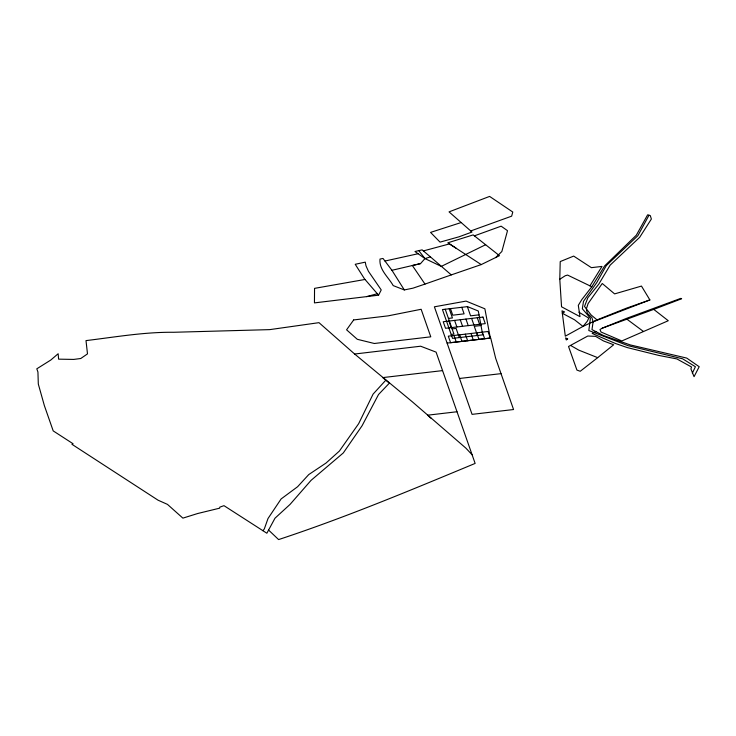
<?xml version="1.0" encoding="UTF-8"?>
<svg xmlns="http://www.w3.org/2000/svg" width="736" height="736" viewBox="0 0 736 736"><rect width="100%" height="100%" fill="white"/><g stroke="black" fill="none" stroke-linecap="round" stroke-linejoin="round"><path stroke-width="1.1" d="M595.958 331.531L592.186 333.426L615.333 343.436L627.293 347.585L658.775 355.414L676.853 358.92L691.546 367.016L690.911 368.911L694.048 376.676L699.2 366.73L686.716 358.082L630.264 344.917L603.538 335.552L591.983 329.618L593.115 321.844L591.9 317.648L587.365 313.361L586.344 309.019L588.101 303.563L602.25 283.498L614.615 293.894L641.47 286.074L649.879 299.938L626.382 308.2L597.025 319.884L591.137 314.99L584.504 306.461L587.843 297.767L598.754 284.197L610.181 265.098L639.648 237.351L651.369 219.043L650.284 215.584L647.616 214.848L636.327 235.189L604.679 265.852L591.827 286.755L581.78 299.626L578.303 305.357L580.005 316.664L561.55 306.792L559.783 279.266L560.216 261.574L573.675 256.091L591.394 267.665L602.011 266.423L589.959 285.853M692.337 373.207L695.41 366.749L682.594 358.8L627.937 345.644L588.818 330.528L590.41 318.21L582.351 308.789L583.492 301.318L596.694 282.698L606.298 265.586L637.882 235.686L648.996 215.225M268.622 530.095L278.613 539.589L279.303 539.35C345.745 517.39 410.504 490.286 475.134 463.422L472.107 454.774L465.87 448.123L412.602 402.04L354.642 354.025L318.982 322.662L269.735 329.627L173.659 332.276C144.136 331.964 115.166 337.097 86.002 340.602L87.492 353.887L80.758 358.506L73.747 359.416L58.604 359.159L58.153 353.74L50.775 360.051L36.8 368.819L37.932 372.002L38.309 384.045L44.362 405.6L53.194 430.891L73.066 443.744L71.944 444.296L158.047 500.186L167.468 504.381L182.878 518.135L197.717 513.507L219.678 508.162L219.751 507.159L223.992 505.669L266.864 533.232L274.988 518.208L290.076 504.381L311.07 480.341L343.307 452.934L362.094 425.73L378.534 394.505L389.362 383.152L382.729 377.605L442.575 370.604M378.571 295.182L381.23 289.92L368.442 271.317L365.985 265.806L365.277 262.145L355.221 264.288L364.513 278.889L378.571 295.182L314.447 302.892L314.548 288.365L365.01 279.468M262.945 530.711L264.316 528.936L268.014 518.512L281.115 498.944L297.565 486.763L308.752 474.573L326.039 463.036L339.379 451.067L358.653 423.688L373.097 394.11L385.82 380.181M451.278 274.896L424.994 284.087L412.362 265.512L420.541 263.598L424.966 258.594L430.422 256.882L451.278 274.896L481.224 264.592L499.459 255.677L473.184 234.894L447.801 242.816L481.224 264.592M495.659 257.609L501.851 251.51L507.509 230.681L501.142 226.173L474.389 235.851M597.687 357.659L613.668 344.77L603.511 340.961L595.599 336.352L587.77 336.03L568.532 346.481L576.923 370.088L580.235 371.275L597.687 357.659L578.781 350.134L570.713 345.506M559.783 279.266L565.285 275.715L567.594 275.08L591.827 286.755M602.232 328.182L599.996 329.507L601.008 332.019L621.837 340.961L668.27 320.73L653.743 309.387L602.232 328.182L626.538 318.357L680.8 298.374L681.656 298.742L653.743 309.387M578.91 312.202L588.791 318.127L587.254 321.31L582.986 326.425L574.54 319.783L562.322 313.278L564.576 311.926L562.01 310.822L565.312 336.168L582.986 326.425L597.025 319.884M485.659 244.711L441.296 266.395L424.966 258.594L414.966 251.5L422.124 249.863L430.422 256.882M593.115 321.844L649.879 299.938M470.727 230.957L511.658 216.154L512.771 212.032L489.606 196.411L449.043 211.876L471.978 232.052L458.979 236.817L440.054 242.126L430.551 232.401L461.159 222.539M424.994 284.087L412.951 288.172L404.312 289.938L393.199 285.596C388.47 277.168 378.93 269.744 380.006 259.072L383.005 258.446L391.938 270.296L404.312 289.938M366.574 296.626L377.393 293.701M423.375 250.921L449.484 243.901L455.97 248.096M391.938 270.296L420.541 263.598M384.965 261.041L418.112 253.736M354.642 354.025L420.642 346.214L436.089 352.13L472.107 454.774M448.454 318.412L452.428 317.952L449.208 308.77M479.016 314.842L470.589 315.827L467.369 306.645M452.125 328.9L456.108 328.44L459.319 337.585M481.004 325.524L474.269 326.306L477.48 335.46M451.177 334.429L453.946 334.107L445.234 309.24M490.323 338.054L450.598 342.7L448.298 336.15L488.023 331.494L490.323 338.054L484.886 308.807L466.063 301.098L434.387 306.811L472.07 414.359L513.562 409.529L495.659 358.285L490.71 338.026L447.129 343.105M457.001 411.746L427.607 415.196L431.425 418.554M459.512 378.47L501.032 373.64M626.86 319.148L643.549 331.54M418.784 250.626L424.966 258.594M477.287 317.75L479.587 324.3M482.347 332.166L484.647 338.716M471.61 318.412L473.91 324.962M476.67 332.828L478.97 339.379M461.794 307.298L464.103 313.849L452.75 315.183L450.45 308.623M465.934 319.074L468.234 325.625M470.994 333.491L473.294 340.041M460.258 319.737L462.558 326.287M465.318 334.153L467.618 340.704M454.581 320.399L456.881 326.959M459.641 334.816L461.941 341.375M448.905 321.062L451.205 327.621M453.965 335.487L456.265 342.038M353.676 319.939L346.582 329.82L357.291 339.296L374.33 343.491L430.772 336.821L421.148 309.276L388.084 315.864L353.676 319.939M567.658 338.946L566.278 339.958L565.561 337.888L567.658 338.946M467.544 306.627L442.446 309.562L452.557 338.376L482.733 334.852L478.308 311.034L467.544 306.627M482.954 317.078L443.228 321.733L445.528 328.284L485.263 323.638L482.954 317.078"/></g></svg>
